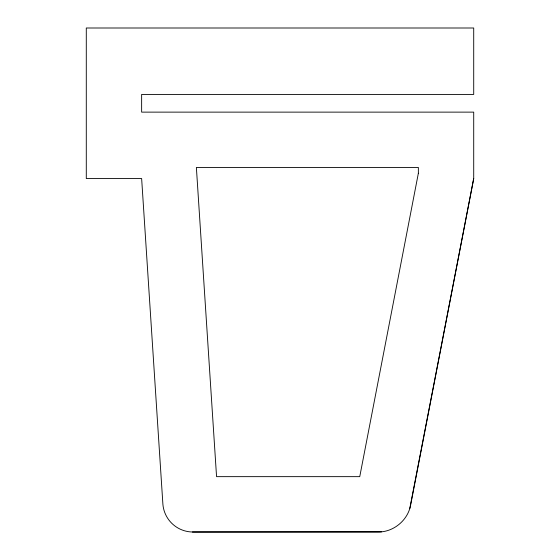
<?xml version="1.0" encoding="UTF-8"?>
<svg xmlns="http://www.w3.org/2000/svg" width="560" height="560" viewBox="0 0 560 560"><rect width="100%" height="100%" fill="white"/><g stroke="black" fill="none" stroke-linecap="round" stroke-linejoin="round"><path stroke-width="0.84" d="M473.711 178.542L410.676 504.826C408.044 520.261 393.407 532.343 377.755 532L192.381 532A30.191 30.191 0 0 1 162.904 504.385L141.638 178.542L86.289 178.542L86.289 28L473.711 28L473.711 94.416L141.638 94.416L141.638 112.126L473.711 112.126L473.711 178.542L409.752 508.578M192.381 532L381.612 531.804M418.362 173.243L359.751 476.651L216.559 476.651L196.378 167.468L418.362 167.468L418.362 173.243"/></g></svg>
